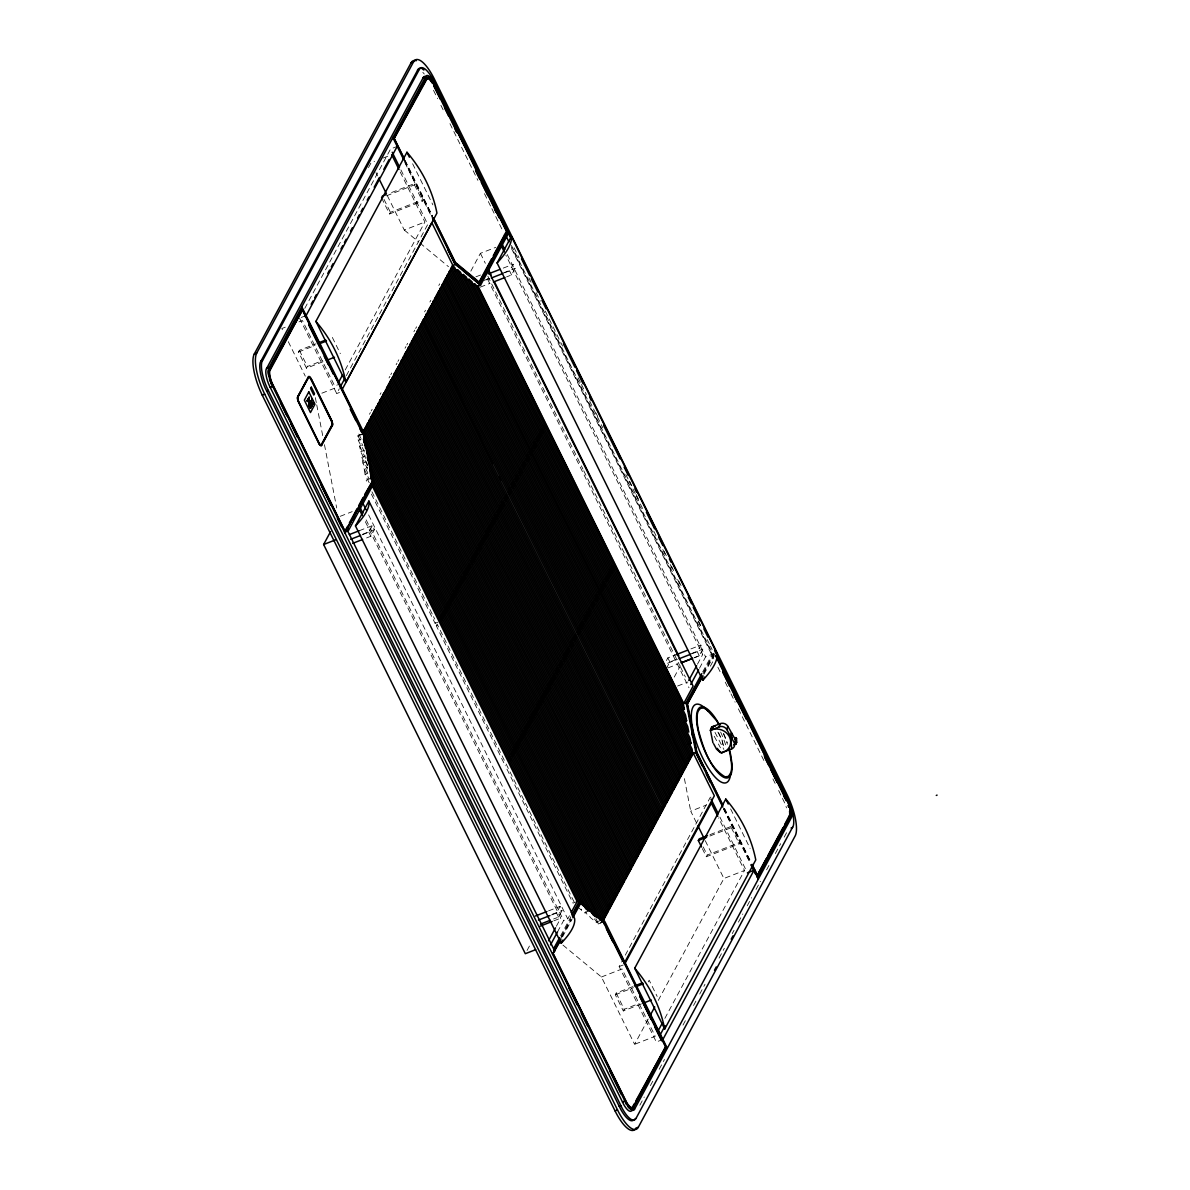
<?xml version="1.0" encoding="UTF-8"?>
<svg xmlns="http://www.w3.org/2000/svg" width="1190" height="1190" viewBox="0 0 1190 1190"><rect width="100%" height="100%" fill="white"/><g stroke="black" fill="none" stroke-linecap="round" stroke-linejoin="round"><path stroke-width="0.75" stroke-dasharray="5 3.75" d="M368.469 167.597L371.101 162.733L374.538 161.394M304.789 308.359L390.603 148.973L397.192 146.4M322.966 361.745L306.485 368.186L298.482 351.957L299.374 350.306L315.871 343.865M306.485 368.186L307.377 366.52L322.207 360.734M389.517 213.962L390.409 212.311L423.387 199.444L422.495 201.11L389.517 213.962L382.317 199.37M386.467 195.814L414.492 184.881L415.384 183.23L389.011 193.524M321.865 393.191L335.61 387.821L337.35 384.578M345.234 369.941L424.889 222.009L399.795 171.107M299.538 318.117L336.711 393.548L339.343 388.669M346.35 375.653L427.775 224.404L400.301 168.653M364.259 452.007C363.724 447.366 351.779 435.808 361.626 434.261M369.48 414.254L370.358 412.603M371.25 410.952L372.143 409.301M380.131 394.455L381.023 392.804M389.026 377.959L389.904 376.308M390.796 374.657L391.688 373.005M396.121 364.75L397.014 363.099M397.906 361.448L398.799 359.796M405.016 348.254L405.894 346.602M406.787 344.951L407.679 343.3M413.897 331.757L414.789 330.106M415.667 328.455L416.56 326.804M424.592 311.884L425.485 310.233M429.917 301.992L430.81 300.341M438.812 285.496L439.69 283.845M470.823 271.156L480.403 253.336L495.858 247.312M362.251 534.786L368.841 532.213L372.411 525.578L374.419 529.639L370.849 536.274L364.244 538.847M504.605 272.808L509.558 270.889L513.128 264.254L515.121 268.3L511.551 274.935L506.613 276.868M371.399 494.118L435.079 623.307L435.971 621.656L433.517 616.658M436.284 625.732L437.176 624.096L504.932 761.57L504.039 763.221L436.284 625.732L439.17 624.616M666.415 660.554L667.843 657.906L676.098 654.693M666.281 668.602L669.851 661.967L676.441 659.394M527.051 950.468L530.547 943.982M674.254 677.095L680.353 665.76M551.595 914.946L556.533 913.013L560.103 906.378L562.111 910.439L558.541 917.073L553.588 918.992M692.297 653.607L697.251 651.674L700.821 645.054L702.814 649.1L699.244 655.735L694.306 657.668M556.385 926.236L560.743 918.144L364.795 520.595M697.474 664.198L702.695 654.485L505.929 255.285M557.515 931.904L563.629 920.539L567.749 918.933L569.46 915.764M699.482 668.245L705.596 656.88L712.185 654.307L511.417 246.984M560.549 935.935L570.932 916.642M702.665 672.008L712.185 654.307M561.338 936.352L570.813 918.769M703.558 672.246L713.777 653.265M561.308 937.631L571.17 919.662M703.513 673.525L714.595 652.953M562.543 936.887L571.988 919.349M703.945 674.284L714.818 654.084M710.341 666.207L712.87 661.521M594.39 918.873L598.168 923.976L602.095 922.116M662.919 1039.42L656.33 1041.994L619.157 966.563L621.775 961.684M625.286 955.168L710.222 797.419L714.342 795.812M641.44 1003.884L623.307 1010.95L615.304 994.736L616.197 993.07L632.693 986.644M623.307 1010.95L624.2 1009.298L639.03 1003.512M706.339 856.741L707.232 855.075L740.21 842.223L739.317 843.874L706.339 856.741L702.338 848.634M648.282 981.869L649.175 980.218L657.163 996.432M709.88 836.02L731.314 827.66L732.207 825.994L709.121 835.008M562.944 945.083L601.441 976.99L634.612 1044.314L648.624 1018.298M658.249 1000.418L723.907 878.488L744.509 870.455L718.611 817.917M664.853 1018.387L744.509 870.455M639.848 1105.227L644.251 1097.046M650.409 1085.607L653.935 1079.062M659.215 1069.26L664.496 1059.457M682.971 1025.125L685.619 1020.217M693.532 1005.505L696.18 1000.611M699.705 994.067L704.986 984.264M719.058 958.114L724.338 948.296M732.266 933.585L734.022 930.312M738.425 922.146L742.828 913.98M747.231 905.798L751.634 897.632M756.022 889.451L760.425 881.284M766.583 869.845L770.109 863.3M775.389 853.498L780.67 843.68M784.195 837.15L786.828 832.241M383.12 158.032L389.993 155.355M387.286 195.562L404.288 230.042L424.889 222.009M301.174 317.462L306.127 315.543M285.258 327.205L281.822 328.544L283.428 331.832M298.988 321.85L302.424 320.512L335.61 387.821M475.896 276.839L481.043 274.83M503.236 268.107L513.128 264.254M298.482 351.957L314.978 345.531M483.795 280.528L488.748 278.594M503.578 272.808L515.121 268.3M486.472 279.888L489.774 278.594M480.224 287.162L490.116 283.294M336.711 393.548L339.462 392.462M357.699 436.12L361.403 434.677M358.517 440.345L360.987 439.378M367.293 465.052L360.719 451.724L359.618 446.042L363.322 444.584M360.719 451.724L364.423 450.266M367.799 472.995L362.92 463.089L361.82 457.406L365.523 455.963M362.92 463.089L365.389 462.122M369.197 482.724L365.122 474.453L364.021 468.771L367.725 467.328M365.122 474.453L367.591 473.501M369.926 478.692L366.222 480.15L367.041 484.404M340.162 516.326L352.18 511.64M359.231 530.725L372.411 525.578M362.876 534.146L374.419 529.639M435.079 623.307L437.965 622.177M690.929 648.907L700.821 645.054M691.286 653.607L702.814 649.1M667.575 663.261L677.467 659.394M667.917 667.947L677.809 664.094M694.112 657.832L702.695 654.485M712.155 656.255L712.989 655.928M712.557 657.059L713.39 656.746M677.571 686.035L687.88 682.004M696.388 822.662L690.721 811.178L706.176 805.154M548.56 910.886L560.103 906.378M577.12 901.514L573 903.121L505.244 765.646M552.22 914.292L562.111 910.439M553.871 920.822L560.743 918.144M588.217 911.213L584.513 912.67L587.399 915.05L585.763 911.733M596.026 922.205L599.73 920.763M598.168 923.976L602.289 922.369M619.157 966.563L623.277 964.956M601.441 976.99L622.043 968.957L655.229 1036.282L634.612 1044.314M615.304 994.736L633.437 987.655M404.288 230.042L418.538 241.868M419.966 243.043L448.481 266.679M578.756 907.896L581.642 910.276L580.006 906.959M593.141 919.825L590.27 917.431L588.619 914.098M717.897 732.103L722.122 740.284L723.803 749.462M714.238 736.283L720.456 747.811M715.012 732.386L723.089 747.96M718.701 732.861L721.452 739.064A12.391 3.942 68.7 0 1 723.728 747.736M595.982 412.989L597.618 416.322M629.614 481.236L632.083 486.219M636.189 494.549L639.461 501.213M664.08 551.149L666.534 556.132M671.457 566.128L673.927 571.126M678.85 581.107L681.305 586.105M698.545 621.061L700.999 626.044M514.065 247.743L518.989 257.739M528.851 277.746L531.32 282.759M536.244 292.755L540.349 301.1M545.288 311.096L562.543 346.112M578.162 377.78L580.616 382.793M581.449 384.459L586.372 394.455M589.66 401.119L602.809 427.805M625.821 474.483L628.29 479.481M629.108 481.147L635.683 494.49M636.501 496.156L643.894 511.164M653.756 531.171L657.862 539.501M662.8 549.512L666.088 556.176M670.193 564.506L673.481 571.185M677.586 579.515L680.873 586.194M698.143 621.195L700.598 626.208M707.172 639.536L709.642 644.534M710.46 646.2L712.111 649.547M511.462 245.438L714.119 656.582M433.517 90.321L437.623 98.651M440.91 105.33L443.379 110.328M449.954 123.671L477.889 180.345M484.464 193.687L491.039 207.03M491.872 208.696L502.552 230.369M511.581 248.71L713.747 658.844M717.853 667.173L721.14 673.852M725.245 682.182L730.184 692.193M731.002 693.859L735.108 702.189M738.395 708.853L764.694 762.21M772.905 778.885L775.374 783.883M778.662 790.547L784.21 801.986A24.246 7.72 68.7 0 1 786.516 807.876M507.282 254.556L705.596 656.88M509.558 270.889L511.551 274.935M697.251 651.674L699.244 655.735M480.403 253.336L485.327 263.317M487.84 276.154L526.367 354.337M527.185 355.988L582.936 469.098M583.755 470.764L590.314 484.077M591.132 485.728L638.688 582.207M639.506 583.874L679.683 665.374M680.502 667.04L685.425 677.021M487.394 278.743L688.98 687.731M667.843 657.906L669.851 661.967M412.632 163.774L432.892 204.873M730.645 808.947L750.102 848.411M405.046 160.233L432.654 216.268M724.472 808.308L751.277 862.691M404.883 160.62L432.58 216.803M724.219 808.471L751.098 863.003M404.213 160.561L432.431 217.874M723.654 808.635L750.459 863.018M404.883 162.584L431.762 217.13M723.386 808.798L750.265 863.33M414.492 184.881L422.495 201.11M731.314 827.66L739.317 843.874M719.92 817.099L746.591 871.214M375.951 172.58L377.572 175.867M705.283 840.735L723.907 878.488M384.013 199.34L390.409 212.311M703.231 846.968L707.232 855.075M332.352 337.439L340.34 353.668M358.815 434.053L361.269 439.036M357.922 435.704L362.846 445.67M595.937 918.576L598.391 923.559M359.618 446.042L366.148 459.295M361.82 457.406L367.546 469.024M364.021 468.771L368.93 478.752M371.964 491.797L432.684 614.992M506.137 763.995L574.235 902.184M299.374 350.306L307.377 366.52M616.197 993.07L624.2 1009.298M288.292 341.679L305.28 376.159M368.617 514.928L567.749 918.933M366.148 519.866L563.629 920.539M368.841 532.213L370.849 536.274M556.533 913.013L558.541 917.073M684.414 778.632L690.721 811.178M366.624 461.646L367.457 465.9M315.35 397.668L316.391 403.098M316.748 404.897L322.698 435.644M324.454 444.673L336.696 507.952M422.822 72.352A24.246 7.72 68.7 0 1 424.28 74.018M720.649 732.043A42.007 13.373 68.7 0 1 726.48 747.365M723.698 733.516A37.901 12.064 68.7 0 1 727.283 742.739M723.431 733.769A36.831 11.722 68.7 0 1 727.417 744.241"/><path stroke-width="1.5" d="M313.818 402.741L314.011 404.139L313.758 403.008M731.077 739.154L731.225 743.096M736.699 742.381L736.551 738.425M736.684 742.322L736.089 743.78M728.935 749.298A36.831 11.722 68.7 0 1 730.199 754.519C730.943 761.466 734.052 770.971 728.131 776.505L724.993 776.802C709.002 767.282 703.186 747.29 698.426 730.273A36.831 11.722 68.7 0 1 698.277 710.936L700.494 708.303L703.632 707.99L706.711 709.597L716.365 720.426A36.831 11.722 68.7 0 1 719.028 724.874M731.166 738.484L731.538 737.532L731.954 738.499M735.866 737.889L735.658 741.548M735.777 738.469L735.777 737.562M712.944 742.843L710.445 730.258L711.65 726.986L720.277 723.624A5.727 5.058 18.3 0 1 727.834 726.287L735.108 739.154M711.218 728.295L710.445 730.258L719.221 726.837L720.277 723.624M724.293 751.768L731.716 748.882A5.489 4.849 18.3 0 0 734.052 742.352L726.763 729.5L727.834 726.287M730.407 735.926L731.463 732.728L731.91 737.711M731.716 748.882L730.452 735.807M734.453 744.583L733.918 745.148L734.885 744.092M421.26 68.484A24.246 7.72 68.7 0 0 418.24 69.035L260.238 362.459A24.246 7.72 68.7 0 0 265.192 388.014L620.704 1109.288A24.246 7.72 68.7 0 0 633.645 1119.998L636.055 1118.332L793.284 825.934A24.246 7.72 68.7 0 0 788.33 800.379L714.58 650.558M511.596 238.759L432.818 79.105A24.246 7.72 68.7 0 0 419.891 68.38L261.889 361.82A24.246 7.72 68.7 0 0 266.843 387.375L622.355 1108.634A24.246 7.72 68.7 0 0 635.282 1119.359L636.055 1118.332M426.258 76.919A14.89 4.745 68.7 0 0 423.625 76.874L266.099 369.436A14.89 4.745 68.7 0 0 269.133 385.144L623.605 1104.29A14.89 4.745 68.7 0 0 631.548 1110.865L634.582 1109.139L791.543 817.352A14.89 4.745 68.7 0 0 788.509 801.644L716.588 655.616M510.927 238.357L434.038 82.497A14.89 4.745 68.7 0 0 426.094 75.922L268.568 368.469A14.89 4.745 68.7 0 0 271.618 384.177L624.943 1101.152L622.474 1102.119M268.97 369.346L268.583 370.328A13.03 4.15 68.7 0 0 268.732 376.204M345.308 531.737L372.5 481.236L363.262 433.532L302.394 310.04L269.833 370.759A12.093 3.853 68.7 0 0 272.302 383.507L345.308 531.737L344.475 532.049M784.745 824.402L789.461 815.373M757.123 877.238L790.294 815.061A12.093 3.853 68.7 0 0 787.825 802.313L715.636 655.75M751.902 864.654L757.956 876.911L790.71 815.819A13.03 4.15 68.7 0 0 788.048 802.09L716.216 656.255M411.071 62.817L413.54 61.85A33.603 10.695 68.7 0 1 434.365 79.105L787.155 794.875A33.603 10.695 68.7 0 1 795.128 836.005L638.346 1127.183L635.862 1128.15A33.603 10.695 68.7 0 1 615.052 1110.895L262.246 395.125A33.603 10.695 68.7 0 1 254.288 353.995L411.071 62.817A33.603 10.695 68.7 0 1 416.203 60.75M638.346 1127.183A33.603 10.695 68.7 0 1 617.521 1109.928L264.716 394.158A33.603 10.695 68.7 0 1 256.757 353.028L413.54 61.85M270.725 366.089L278.594 351.466M280.349 348.224L285.6 338.466M287.355 335.223L295.224 320.601M296.979 317.343L302.171 308.909L363.605 433.547L372.976 481.905L344.698 533.194L372.976 481.905M395.749 133.89L410.624 106.267M412.38 103.009L426.02 77.93A13.03 4.15 68.7 0 1 432.967 83.687M302.171 308.909L269.014 371.087A12.093 3.853 68.7 0 0 269.148 376.546M393.131 138.769L426.853 77.618A13.03 4.15 68.7 0 1 433.8 83.374L507.312 232.407L479.868 283.369L479.049 283.696L464.085 271.29M429.203 79.299A12.093 3.853 68.7 0 0 426.392 78.778L393.712 139.245L427.225 78.466A12.093 3.853 68.7 0 1 433.666 83.806L506.732 231.931L479.54 282.417L478.722 282.744L454.58 262.737L455.398 262.41L479.54 282.417M311.17 304.253L312.925 300.996M314.681 297.753L316.436 294.495M327.815 273.358L329.556 270.115M331.311 266.858L333.066 263.615M340.935 248.978L342.69 245.72M344.446 242.477L346.186 239.22M350.574 231.098L352.314 227.84M357.565 218.097L359.321 214.84M361.076 211.582L362.816 208.339M367.204 200.203L368.945 196.96M374.196 187.202L379.446 177.444M383.835 169.322L389.085 159.564M306.127 315.543L397.192 146.4M381.529 197.748L382.421 196.082L385.709 194.803M406.965 152.261A133.592 122.228 28.3 0 1 436.953 213.099L345.874 382.228A133.592 122.228 28.3 0 0 315.9 321.404L406.965 152.261L409.39 157.199M321.553 445.357L332.426 425.395A4.671 1.488 68.7 0 0 331.326 419.683L311.334 379.134A4.671 1.488 68.7 0 0 308.433 376.739L297.723 396.627A4.671 1.488 68.7 0 0 298.824 402.339L318.816 442.903A4.671 1.488 68.7 0 0 321.716 445.298L321.553 445.357A4.671 1.488 68.7 0 1 318.652 442.963L298.601 402.324A4.21 1.339 68.7 0 1 297.604 397.163L308.641 377.141A4.21 1.339 68.7 0 1 311.245 379.312L310.917 379.446A4.21 1.339 68.7 0 0 308.299 377.275M311.334 379.134L331.222 419.832A4.21 1.339 68.7 0 1 332.218 424.994L321.508 444.882A4.21 1.339 68.7 0 1 318.905 442.725L298.928 402.19A4.21 1.339 68.7 0 1 297.931 397.029L308.641 377.141M306.946 401.075C309.504 397.639 305.889 401 307.66 401.476L308.195 400.465L307.66 401.476M309.028 397.222L308.85 399.23M309.192 397.163L308.195 399.037L311.706 405.79C308.686 396.181 311.349 410.074 312.687 404.258L311.988 403.871L311.646 405.939L312.687 404.258M309.385 402.518C307.749 403.395 309.995 410.535 311.483 406.489L310.783 406.102L310.337 408.096M308.359 398.977C309.638 399.974 316.495 409.42 310.605 400.599M309.028 404.734L309.236 402.904L309.772 403.589M310.233 402.503L310.873 400.822L311.944 403.663M310.947 406.043L310.516 408.036L308.79 404.719M311.81 405.879L312.152 403.797M311.483 406.489L310.441 408.185L308.879 405.121M338.228 382.957L342.601 374.82M340.221 387.033L344.594 378.911M341.709 390.305L431.896 222.798L452.884 265.385L362.697 432.892M318.905 442.725L318.578 442.844A4.21 1.339 68.7 0 0 321.181 445.015L331.891 425.128A4.21 1.339 68.7 0 0 330.894 419.966L310.917 379.446M508.472 233.374L480.522 285.273L455.368 264.418L452.245 265.95L692.714 753.82L690.245 754.772M535.619 949.68L525.311 953.696L323.62 544.514L330.597 531.558M347.629 526.203L345.903 529.401L346.736 529.074M349.339 523.02L357.074 508.666M358.785 505.482L363.084 497.509M364.795 494.311L372.5 481.236M478.722 282.744L491.604 258.825M493.315 255.642L505.914 232.243M479.049 283.696L507.312 232.407M346.84 531.618L348.596 528.39M352.954 520.283L354.694 517.055M487.067 271.201L491.425 263.109M493.166 259.866L497.524 251.774M301.725 306.618L364.289 433.547L373.913 483.259L347.941 531.514L553.618 948.802L559.687 937.542M355.483 525.95L368.885 501.064L574.562 918.368A133.592 33.112 -26.2 0 1 561.174 943.239L355.483 525.95A133.592 33.112 -26.2 0 0 368.885 501.064M497.093 262.96L511.388 236.423L717.064 653.712A151.68 37.604 -26.2 0 1 702.784 680.249L497.093 262.96A151.68 37.604 -26.2 0 0 511.388 236.423M439.75 618.874L440.627 617.223L441.832 619.663L440.94 621.314M441.52 615.587L442.412 613.936L443.602 616.361L442.725 618.012M443.305 612.285L444.182 610.634L445.387 613.058L444.495 614.709M445.075 608.982L445.967 607.331L447.157 609.771L446.28 611.407M446.845 605.68L447.738 604.029L448.942 606.469L448.05 608.12M448.63 602.378L449.522 600.727L450.713 603.166L449.835 604.817M450.4 599.076L451.293 597.425L452.498 599.864L451.605 601.515M452.185 595.788L453.078 594.137L454.268 596.562L453.375 598.213M453.955 592.486L454.848 590.835L456.053 593.26L455.16 594.911M455.74 589.184L456.618 587.533L457.823 589.972L456.93 591.609M457.51 585.882L458.403 584.231L459.608 586.67L458.715 588.321M459.295 582.579L460.173 580.928L461.378 583.368L460.485 585.019M461.065 579.277L461.958 577.626L463.148 580.066L462.27 581.717M464.621 572.688L465.513 571.036L466.703 573.461L465.826 575.112M466.391 569.385L467.283 567.734L468.488 570.174L467.596 571.81M468.176 566.083L469.068 564.432L470.258 566.871L469.366 568.523M471.731 559.479L472.609 557.827L473.813 560.267L472.921 561.918M473.501 556.191L474.394 554.54L475.598 556.965L474.706 558.616M475.286 552.889L476.164 551.238L477.369 553.662L476.476 555.313M477.056 549.587L477.949 547.936L479.139 550.36M478.841 546.284L479.719 544.633L480.924 547.073L480.031 548.724M480.611 542.982L481.504 541.331L482.694 543.77L481.816 545.422M482.381 539.68L483.274 538.029L484.479 540.468L483.586 542.119M484.166 536.378L485.059 534.741L486.249 537.166L485.356 538.817M485.937 533.09L486.829 531.439L488.034 533.864L487.141 535.515M487.721 529.788L488.599 528.137L489.804 530.562L488.912 532.213M489.492 526.486L490.384 524.835L491.589 527.274L490.697 528.925M491.277 523.184L492.154 521.532L493.359 523.972L492.467 525.623M494.832 516.579L495.709 514.943L496.914 517.367L496.022 519.019M498.372 509.989L499.264 508.338L500.469 510.763L499.577 512.414M501.927 503.385L502.82 501.734L504.024 504.173L503.132 505.824M505.482 496.78L506.375 495.144L507.58 497.569L506.687 499.22M512.622 483.527L513.515 481.876L514.72 484.3L513.827 485.951M519.732 470.318L520.625 468.667L521.83 471.106L520.937 472.757M523.288 463.728L524.18 462.077L525.385 464.502L524.493 466.153M526.843 457.124L527.735 455.473L528.925 457.897L528.048 459.548M530.368 450.579L531.246 448.928L532.451 451.367L531.558 453.018M533.923 443.989L534.801 442.338L536.006 444.762L535.113 446.414M537.478 437.385L538.356 435.733L539.561 438.158L538.668 439.809M539.249 434.082L540.141 432.431L541.331 434.871L540.453 436.522M541.019 430.78L541.911 429.129L543.116 431.568L542.223 433.22M464.041 578.414L464.933 576.763L463.728 574.339M497.807 515.716L498.684 514.065L497.494 511.64M508.71 758.789L509.588 757.138L510.793 759.577L509.9 761.228M512.265 752.184L513.143 750.533L514.348 752.972L513.455 754.624M514.035 748.897L514.928 747.246L516.118 749.67L515.24 751.321M515.82 745.595L516.698 743.943L517.903 746.368L517.01 748.019M517.591 742.292L518.483 740.641L519.673 743.081L518.795 744.717M519.361 738.99L520.253 737.339L521.458 739.778L520.565 741.43M521.146 735.688L522.038 734.037L523.228 736.476L522.336 738.127M522.916 732.386L523.808 730.734L525.013 733.174L524.121 734.825M524.701 729.098L525.578 727.447L526.783 729.872L525.891 731.523M526.471 725.796L527.363 724.145L528.568 726.569L527.676 728.221M528.256 722.494L529.134 720.843L530.338 723.282L529.446 724.918M530.026 719.191L530.918 717.54L532.109 719.98L531.231 721.631M531.811 715.889L532.689 714.238L533.894 716.678L533.001 718.329M533.581 712.587L534.474 710.936L535.664 713.375L534.786 715.026M535.351 709.299L536.244 707.648L537.449 710.073L536.556 711.724M537.136 705.997L538.029 704.346L539.219 706.771L538.326 708.422M538.906 702.695L539.799 701.044L541.004 703.483L540.111 705.12M540.691 699.393L541.569 697.742L542.774 700.181L541.881 701.832M544.246 692.788L545.124 691.137L546.329 693.577L545.437 695.228M546.017 689.486L546.909 687.85L548.099 690.274L547.221 691.926M547.802 686.199L548.679 684.548L549.884 686.972L548.992 688.623M551.342 679.594L552.234 677.943L553.439 680.382L552.547 682.034M553.127 676.292L554.019 674.641L555.209 677.08L554.332 678.731M560.237 663.098L561.115 661.447L562.32 663.871L561.427 665.522M567.332 649.889L568.225 648.253L569.43 650.677L568.537 652.328M570.888 643.299L571.78 641.648L572.985 644.073L572.093 645.724M572.673 639.997L573.565 638.346L574.755 640.785M574.443 636.695L575.335 635.043L576.54 637.483L575.648 639.134M578.043 630.031L578.92 628.38L580.125 630.819L579.232 632.455M579.813 626.728L580.705 625.077L581.895 627.517L581.018 629.168M581.598 623.426L582.475 621.775L583.68 624.215L582.788 625.866M585.138 616.837L586.03 615.185L587.235 617.61L586.343 619.261M586.923 613.534L587.815 611.883L589.005 614.308L588.113 615.959M588.693 610.232L589.586 608.581L590.79 611.005L589.898 612.657M592.248 603.628L593.141 601.976L594.346 604.416L593.453 606.067M595.803 597.023L596.696 595.387L597.886 597.811L597.008 599.462M599.329 590.493L600.221 588.842L601.411 591.266L600.519 592.918M601.099 587.191L601.991 585.539L603.196 587.979L602.304 589.63M602.884 583.888L603.761 582.237L604.966 584.677L604.074 586.328M606.439 577.284L607.317 575.648L608.521 578.072L607.629 579.723M608.209 573.996L609.102 572.345L610.291 574.77L609.414 576.421M609.979 570.694L610.872 569.043L612.077 571.468L611.184 573.119M611.764 567.392L612.657 565.741L613.847 568.18L612.969 569.832M548.53 940.799L555.507 927.858M688.757 680.397L696.596 665.82M550.524 944.89L557.515 931.904M690.736 684.473L698.604 669.866M571.155 912.596L577.12 901.514L579.604 900.547L604.758 921.402L667.322 1048.345M571.81 915.021L579.604 900.547M722.865 807.118L695.823 752.273L686.199 702.561L701.788 673.614M559.627 939.55L553.588 950.75L554.421 950.423M574.264 912.373L579.426 902.764M700.97 677.051L686.332 704.227L687.151 703.915L696.522 752.273L722.583 805.169M560.862 938.806L552.562 954.216L560.832 940.07M572.881 916.479L580.244 902.451L604.728 922.741L666.162 1047.379L633.273 1108.202A13.03 4.15 68.7 0 1 626.327 1102.446L552.814 953.413M702.264 676.203L686.809 704.911L703.082 675.875M572.851 917.743L580.571 903.403L604.713 923.41L665.582 1046.902L632.902 1107.355A12.093 3.853 68.7 0 1 626.446 1102.014L553.395 953.889M561.174 943.239L562.855 940.13M702.784 680.249L704.465 677.125M603.865 918.814L604.758 917.163L364.289 429.307L363.396 430.959L603.865 918.814L601.396 919.781M607.421 912.209L608.313 910.558L367.844 422.703L366.951 424.354L607.421 912.209L604.951 913.176M609.191 908.907L610.083 907.271L369.614 419.401L368.736 421.052L609.191 908.907L606.736 909.874M610.976 905.62L611.868 903.969L371.399 416.113L370.507 417.764L610.976 905.62L608.506 906.572M614.531 899.015L615.409 897.364L374.954 409.509L374.062 411.16L614.531 899.015L612.062 899.982M616.301 895.713L617.194 894.062L376.724 406.207L375.847 407.858L616.301 895.713L613.832 896.68M618.086 892.411L618.964 890.76L378.509 402.904L377.617 404.555L618.086 892.411L615.617 893.378M619.172 886.773L621.641 885.821L622.519 884.17L382.064 396.315M623.411 882.519L624.304 880.868L383.835 393.012L382.942 394.663L623.411 882.519L620.942 883.471M622.727 880.184L625.181 879.217L629.629 870.961L389.16 383.106L388.282 384.757L628.736 872.612L626.282 873.579M630.522 869.31L631.399 867.674L390.945 379.803L390.052 381.454L630.522 869.31L628.052 870.277M629.822 866.975L632.292 866.023L633.184 864.371L392.715 376.516M635.847 859.418L636.739 857.767L396.27 369.912L395.378 371.563L635.847 859.418L633.378 860.385M635.163 857.083L637.632 856.116L638.509 854.465L398.055 366.609M636.933 853.78L639.402 852.814L640.294 851.162L399.825 363.307M641.172 849.511L642.064 847.875L401.595 360.005L400.718 361.656L641.172 849.511L638.718 850.478M642.957 846.224L643.85 844.573L403.38 356.717L402.488 358.354L642.957 846.224L640.488 847.176M642.273 843.874L644.727 842.922L645.62 841.27L405.15 353.415M644.043 840.586L646.512 839.619L647.39 837.968L406.935 350.113M648.282 836.317L649.175 834.666L408.705 346.811L407.828 348.462L648.282 836.317L645.813 837.284M650.067 833.015L650.945 831.364L410.49 343.508L409.598 345.159L650.067 833.015L647.598 833.982M651.837 829.713L652.73 828.061L412.261 340.206L411.368 341.857L651.837 829.713L649.368 830.68M653.622 826.425L654.5 824.774L414.046 336.919L413.153 338.555L653.622 826.425L651.153 827.377M655.393 823.123L656.285 821.472L415.816 333.617L414.923 335.268L655.393 823.123L652.923 824.075M657.163 819.821L658.055 818.17L417.601 330.314L416.708 331.965L657.163 819.821L654.708 820.788M658.948 816.519L659.84 814.867L419.371 327.012L418.478 328.663L658.948 816.519L656.478 817.485M660.718 813.216L661.61 811.565L421.141 323.71L420.263 325.361L660.718 813.216L658.263 814.183M660.034 810.881L662.503 809.914L663.425 808.203L422.956 320.348L492.705 463.46M661.848 807.519L664.318 806.552L665.195 804.901L424.741 317.046M667.873 799.948L668.75 798.297L428.296 310.441L427.403 312.092L667.873 799.948L665.403 800.915M669.643 796.645L670.535 795.009L430.066 307.139L429.173 308.79L669.643 796.645L667.173 797.612M668.959 794.31L671.413 793.358L672.305 791.707L431.851 303.852M674.968 786.754L675.861 785.102L435.391 297.247L434.514 298.898L674.968 786.754L672.514 787.72M676.753 783.451L677.645 781.8L437.176 293.945L436.284 295.596L676.753 783.451L674.284 784.418M678.523 780.149L679.416 778.498L438.946 290.643L438.069 292.294L678.523 780.149L676.069 781.116M680.308 776.847L681.186 775.211L440.731 287.34L439.839 288.992L680.308 776.847L677.839 777.814M682.078 773.559L682.971 771.908L442.502 284.053L441.624 285.689L682.078 773.559L679.609 774.511M683.863 770.257L684.741 768.606L444.287 280.751L443.394 282.402L683.863 770.257L681.394 771.209M685.633 766.955L686.496 765.363L446.027 277.508L445.164 279.1L685.633 766.955L683.164 767.922M687.374 763.712L688.266 762.061L447.797 274.206L446.919 275.857L687.374 763.712L684.919 764.679M689.159 760.41L690.051 758.759L449.582 270.904L448.69 272.555L689.159 760.41L686.689 761.377M690.929 757.108L691.821 755.471L451.352 267.601L450.474 269.252L690.929 757.108L688.46 758.075M692.714 753.82L692.104 749.135L454.625 267.334L452.468 265.549M603.166 920.748L693.354 753.24L714.342 795.812L624.155 963.32M624.676 964.079L711.322 803.131L717.808 816.266M701.535 847.012L698.337 840.512L699.229 838.861L707.485 835.648M725.781 799.085A133.592 122.228 28.3 0 1 755.769 859.924L664.704 1029.053A133.592 122.228 28.3 0 0 634.716 968.229L725.781 799.085L728.221 804.024M650.38 1015.055L654.753 1006.918M657.847 1031.403L662.22 1023.266M659.84 1035.478L665.091 1025.72M662.919 1039.42L753.999 870.277L747.394 872.85M631.146 1108.054A12.093 3.853 68.7 0 0 632.083 1107.682L634.315 1103.77M636.055 1100.542L665.582 1046.902M758.64 872.865L766.479 858.332M768.219 855.089L783.005 827.63M756.899 876.093L789.922 815.998A13.03 4.15 68.7 0 0 789.967 811.684M631.444 1108.931A13.03 4.15 68.7 0 0 632.455 1108.53L666.162 1047.379M714.491 970.222L716.261 966.949M731.21 939.163L732.981 935.89M634.582 1109.139L634.017 1109.898A14.89 4.745 68.7 0 1 626.074 1103.323L624.616 1100.408L625.449 1100.081M313.743 404.154L314.101 403.395M936.292 795.441L937.08 795.113M417.482 70.061L419.133 69.422M423.06 77.648L425.544 76.681M425.499 78.644L426.332 78.317M425.901 79.462L426.719 79.15M434.841 85.383L434.023 85.695L456.811 131.956M434.677 85.74L433.844 86.052L440.404 99.35M302.394 310.04L269.386 370.149L270.204 369.822M504.486 234.906L505.304 234.579M504.872 235.709L505.705 235.397M304.952 316.525L305.771 316.198M448.05 250.183L454.565 263.407L455.383 263.079L479.868 283.369M455.041 270.68L457.495 269.714L460.381 272.094L689.903 737.77L691.003 743.452L688.549 744.419M254.288 353.995L256.757 353.028M460.783 275.44L463.252 274.488L466.138 276.868L687.701 726.406L688.802 732.088L463.252 274.488M466.539 280.215L469.009 279.248L471.88 281.643L685.5 715.026L686.6 720.723L684.146 721.676M260.818 361.031L262.454 360.392M488.391 273.893L499.934 269.401M317.522 343.226L325.762 340.013M319.917 343.598L326.506 341.024M472.296 284.99L474.765 284.023L477.621 286.403L683.313 703.692L684.399 709.344L681.944 710.311M491.425 277.954L502.954 273.462M266.515 368.379L268.985 367.427M477.621 286.403L480.522 285.273M493.419 282.015L504.962 277.508M327.919 359.826L334.509 357.253M272.421 385.857L273.254 385.545M272.227 386.17L273.06 385.843L345.531 532.867M270.204 387.419L272.674 386.453M266.634 391.108L268.286 390.469M262.246 395.125L264.716 394.158M307.927 399.543C312.375 409.033 306.023 395.139 308.032 400.524M309.861 401.744L309.891 401.461M310.233 407.114L310.605 408.111M332.426 425.395L332.263 425.47A4.671 1.488 68.7 0 0 331.162 419.743M362.444 433.859L363.605 433.547M371.444 484.226L373.913 483.259M346.305 530.205L347.138 529.892M323.62 544.514L335.639 539.829M349.339 534.593L359.231 530.725M350.708 539.293L360.6 535.426M352.701 543.339L362.593 539.486M676.098 654.693L687.627 650.186M679.118 658.754L690.661 654.247M681.111 662.815L692.654 658.308M682.093 662.518L692.402 658.501M683.313 703.692L686.199 702.561M692.937 753.404L695.823 752.273M722.851 805.02L696.864 752.288L695.689 752.601L702.204 765.825M675.176 782.767L677.645 781.8M643.15 842.223L645.62 841.27M637.825 852.129L640.294 851.162M785.236 797.925L786.888 797.285M786.248 800.305L787.066 799.977M786.055 800.602L786.873 800.275M630.715 865.323L633.184 864.371M698.337 840.512L706.592 837.299M627.16 871.928L629.629 870.961M789.089 816.325L789.922 815.998M535.381 916.017L546.924 911.525M789.491 817.114L790.324 816.801M620.049 885.122L622.519 884.17M579.753 903.716L580.571 903.403M538.401 920.078L549.944 915.586M540.394 924.139L550.286 920.286M791.067 828.002L792.718 827.362M540.126 926.177L552.145 921.491M612.954 898.331L615.409 897.364M608.164 905.411L611.868 903.969M605.844 911.525L608.313 910.558M601.054 918.606L604.758 917.163M599.834 919.677L604.728 922.741M603.895 923.738L604.713 923.41M753.701 869.607L754.534 869.28M753.523 869.935L754.356 869.622M553.99 951.554L554.823 951.241M634.33 986.004L642.585 982.776M636.739 986.376L643.329 983.803M644.742 1002.59L651.332 1000.016M662.562 1040.075L661.744 1040.402L639.744 995.777M662.384 1040.417L661.566 1040.729L655.065 1027.55M624.452 1100.765L625.286 1100.438M619.172 1106.343L620.823 1105.703M615.052 1110.895L617.521 1109.928M632.574 1106.998L633.407 1106.67M632.976 1107.816L633.794 1107.503M713.271 727.03L712.319 728.057L712.394 726.703M710.445 730.258L714.327 729.128A13.507 11.945 18.3 0 1 729.128 736.208A13.507 11.945 18.3 0 1 726.436 750.548L721.571 753.032L720.173 752.452L716.469 749.075L713.702 743.869M711.65 726.986L715.383 725.93M454.565 263.407L457.287 265.653M584.87 907.286L588.946 910.662M591.668 912.923L597.112 917.431M585.435 908.431L588.277 910.781M592.531 914.307L595.372 916.672M311.899 399.334L312.449 400.822L311.78 400.346M312.018 399.498L312.36 400.361M521.458 258.766L529.684 275.44M531.32 278.772L537.895 292.115M542 300.445L546.121 308.79M563.376 343.791L574.874 367.145M576.525 370.477L583.1 383.805M589.675 397.148L591.311 400.48M603.642 425.485L620.079 458.834M624.185 467.164L628.29 475.509M634.865 488.852L636.501 492.184M646.363 512.191L654.589 528.866M658.695 537.196L662.8 545.526M669.375 558.869L671.026 562.201M688.281 597.216L691.569 603.88M693.205 607.212L699.779 620.555M703.9 628.885L708.005 637.23M475.539 169.947L499.16 217.859M722.732 671.443L746.338 719.355M764.248 755.695L785.43 798.654M444.495 107.65L448.585 115.965M455.145 129.249L456.781 132.581M475.613 170.78L479.704 179.095M481.34 182.412L487.9 195.696M494.445 208.994L496.081 212.311M722.999 672.692L729.544 685.976M733.65 694.276L737.74 702.591M764.754 757.405L768.859 765.72M770.495 769.038L777.04 782.336M783.585 795.619L785.236 798.936M506.509 237.018L508.963 242.001M501.555 242.909L504.828 249.558M501.02 245.304L504.292 251.953M488.599 269.966L491.068 274.964M494.341 281.613L678.821 655.869M487.424 268.821L693.101 686.109L683.729 703.528L478.053 286.24M474.765 284.023L684.399 709.344M543.696 425.827L544.886 428.266M469.009 279.248L686.6 720.723M394.53 138.918L404.228 158.597M433.472 217.919L455.398 262.41M752.095 864.342L757.732 875.78M393.95 138.442L404.065 158.954M433.398 218.454L455.383 263.079M392.804 137.475L403.752 159.698M432.431 217.874L455.368 264.418M751.277 864.669L758.387 879.202M706.28 774.08L710.356 782.351M751.083 864.981L755.68 874.323M457.495 269.714L691.003 743.452M536.586 439.036L537.776 441.46M605.546 578.935L606.736 581.375M392.224 152.261L399.498 167.017M711.025 799.07L718.299 813.826M391.703 154.685L398.992 169.471M533.031 445.625L534.236 448.065M529.505 452.17L530.71 454.61M598.466 592.085L599.671 594.509M525.95 458.775L527.155 461.199M594.911 598.674L596.116 601.114M522.395 465.364L523.6 467.804M591.356 605.279L592.561 607.718M379.193 179.14L386.482 193.925M698.009 825.949L703.662 837.448M518.855 471.969L520.045 474.408M430.959 305.488L671.413 793.358M515.3 478.573L516.49 480.998M584.26 618.473L585.45 620.912M511.745 485.163L512.935 487.603M664.318 806.552L423.848 318.697L422.034 322.059L662.503 809.914M508.19 491.768L509.38 494.207M577.15 631.682L578.355 634.106M504.59 498.431L505.795 500.871M570.01 644.95L571.2 647.375M566.455 651.54L567.645 653.979M565.562 653.191L566.767 655.63M562.9 658.144L564.09 660.584M646.512 839.619L406.043 351.764L404.273 355.066L644.727 842.922M559.345 664.749L560.549 667.173M555.789 671.338L556.994 673.778M398.933 364.958L639.402 852.814M397.163 368.26L637.632 856.116M391.837 378.152L632.292 866.023M627.859 874.263L387.39 386.408L386.497 388.059L626.966 875.914M470.838 561.13L472.043 563.569M385.605 389.71L626.074 877.566M384.727 391.361L625.181 879.217M381.172 397.966L621.641 885.821M373.169 412.811L613.638 900.666L612.746 902.318L372.291 414.462M315.9 321.404L345.874 382.228M634.716 968.229L664.704 1029.053M366.074 426.005L606.528 913.861L605.636 915.512L365.181 427.656M363.337 434.276L602.973 920.465M309.013 324.781L333.453 374.374M350.559 409.077L362.786 433.859M603.91 923.068L622.638 961.074M308.835 325.093L320.199 348.164M324.26 356.405L328.321 364.646M350.247 409.137L355.944 420.68M360.005 428.921L361.626 432.208M606.335 928.676L612.835 941.855M639.64 996.238L651.004 1019.309M364.913 440.91L600.444 918.784M365.509 445.566L598.094 917.431M367.427 452.899L595.223 915.05M368.528 458.596L591.519 911.005M369.629 464.279L589.466 910.276M511.373 753.835L512.578 756.275M370.73 469.961L586.581 907.881M371.83 475.658L583.71 905.501M372.931 481.355L580.824 903.106M372.381 483.676L577.953 900.741M372.262 485.877L577.12 901.514M362.072 501.63L366.163 509.945M308.731 399.498L309.727 401.521M359.588 506.568L362.861 513.217M359.053 508.948L362.325 515.612M280.379 402.681L286.894 415.905M290.955 424.161L297.47 437.385M321.092 485.282L330.865 505.11M337.38 518.319L341.441 526.59M569.088 988.429L577.224 1004.94M581.3 1013.211L587.815 1026.42M609.801 1071.03L621.195 1094.16M499.19 476.774L500.812 480.106M273.06 385.843L272.064 383.73A13.03 4.15 68.7 0 1 269.416 370.001M311.944 400.286L311.676 399.423M735.911 737.666C737.443 753.24 733.085 735.182 736.536 738.499M735.956 743.542L735.673 741.534M687.627 704.584L696.864 752.288M691.881 732.891L692.565 736.476M363.828 439.244L365.553 448.199M367.293 457.153L367.978 460.738M369.718 469.693L371.444 478.648M363.456 439.155L364.14 442.695M370.64 476.253L371.325 479.793M422.51 69.079A24.246 7.72 68.7 0 1 423.863 70.046M730.556 773.991A42.007 13.373 68.7 0 1 710.356 771.18A42.007 13.373 68.7 0 1 691.316 717.927A42.007 13.373 68.7 0 1 708.199 711.471M719.162 724.353A37.901 12.064 68.7 0 0 696.7 714.536A37.901 12.064 68.7 0 0 714.357 768.205A37.901 12.064 68.7 0 0 731.91 763.087L730.66 754.877A37.901 12.064 68.7 0 0 729.202 748.897M630.15 1108.5A13.03 4.15 68.7 0 1 627.874 1106.373M626.282 1104.097A13.03 4.15 68.7 0 1 625.509 1102.773M630.566 1107.95A12.093 3.853 68.7 0 1 627.829 1105.674M626.356 1103.576A12.093 3.853 68.7 0 1 625.628 1102.327M788.464 805.585A13.03 4.15 68.7 0 1 788.97 807.177M788.152 805.57A12.093 3.853 68.7 0 1 788.613 807.058M789.55 811.238A12.093 3.853 68.7 0 1 789.625 814.555M429.917 79.953A12.093 3.853 68.7 0 1 432.119 82.898M271.246 384.043A13.03 4.15 68.7 0 1 270.591 382.481M270.011 380.889A13.03 4.15 68.7 0 1 269.49 379.283M271.469 383.82A12.093 3.853 68.7 0 1 270.874 382.362M270.323 380.889A12.093 3.853 68.7 0 1 269.847 379.402M719.221 726.837A5.727 5.058 18.3 0 1 726.763 729.5M723.371 751.559A12.391 3.942 68.7 0 1 717.287 748.361M308.82 391.852L304.357 400.137L310.471 412.543L314.948 404.258L308.82 391.852M311.319 387.196L310.605 388.535L313.803 395.021L314.517 393.697L311.319 387.196M380.279 399.602L379.387 401.253L619.856 889.109L620.749 887.472L380.279 399.602M394.5 373.214L393.607 374.865L634.077 862.72L634.954 861.069L394.5 373.214M426.511 313.743L425.618 315.395L666.088 803.25L666.98 801.599L426.511 313.743M433.621 300.549L432.729 302.2L673.198 790.056L674.09 788.405L433.621 300.549M493.939 518.23L493.047 519.881L494.252 522.321L495.129 520.67L493.939 518.23M501.049 505.036L500.157 506.687L501.347 509.127L502.24 507.476L501.049 505.036M509.96 488.465L509.082 490.116L510.272 492.556L511.164 490.905L509.96 488.465M517.07 475.271L516.177 476.922L517.382 479.347L518.275 477.711L517.07 475.271M543.354 694.439L542.462 696.091L543.666 698.53L544.559 696.879L543.354 694.439M550.464 681.245L549.572 682.896L550.777 685.321L551.654 683.67L550.464 681.245M557.574 668.051L556.682 669.687L557.872 672.127L558.764 670.476L557.574 668.051M564.67 654.842L563.792 656.493L564.982 658.933L565.875 657.282L564.67 654.842"/></g></svg>
